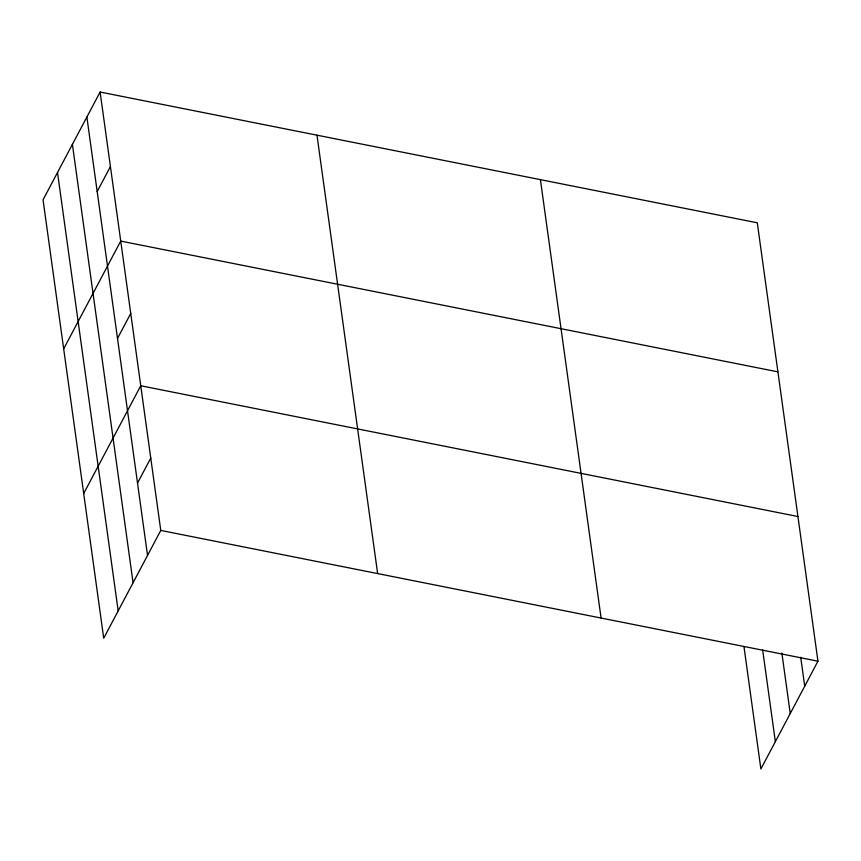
<?xml version="1.0" encoding="UTF-8"?>
<svg xmlns="http://www.w3.org/2000/svg" width="861" height="861" viewBox="0 0 861 861"><rect width="100%" height="100%" fill="white"/><g stroke="black" fill="none" stroke-linecap="round" stroke-linejoin="round"><path stroke-width="1.29" d="M100.113 92.03L43.05 199.806L103.718 638.205L160.77 530.43L100.113 92.03L757.282 222.795L817.95 661.194L760.887 768.97L743.969 646.654M97.185 191.562L110.423 166.56M63.671 348.856L120.734 241.091L777.913 371.855M117.505 338.427L130.743 313.426M83.689 493.536L140.752 385.76L797.932 516.525M137.523 483.107L150.761 458.095M160.77 530.43L817.95 661.194M800.708 657.266L804.712 686.206M781.874 653.015L790.247 713.521M762.609 649.592L775.352 741.655M540.417 179.648L601.086 618.047M316.977 135.188L377.645 573.587M86.875 117.042L147.532 555.442M72.41 144.347L133.078 582.757M57.515 172.491L118.172 610.89"/></g></svg>
